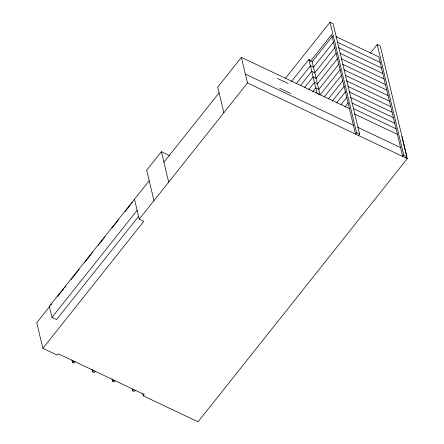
<?xml version="1.0" encoding="UTF-8"?>
<svg xmlns="http://www.w3.org/2000/svg" width="444" height="444" viewBox="0 0 444 444"><rect width="100%" height="100%" fill="white"/><g stroke="black" fill="none" stroke-linecap="round" stroke-linejoin="round"><path stroke-width="0.67" d="M169.53 155.578L161.383 151.72L146.67 170.23L153.974 200.644M349.395 108.53L241.364 57.387L217.721 87.135L223.859 112.715M149.195 180.736L49.356 306.349L52.009 317.405L56.571 319.563L138.689 216.25M163.908 162.227L219.081 92.807M49.989 306.06L36.735 322.744L42.874 348.318L57.332 355.161L58.38 353.84L144.344 394.544L143.29 395.865L198.063 421.8L407.265 158.597L401.953 136.48M50.849 304.989L51.704 303.912M57.714 296.342L63.736 288.772M64.596 287.69L65.457 286.608M71.046 279.576L77.495 271.462M78.355 270.379L79.215 269.297M84.804 262.265L91.253 254.151M92.108 253.069L92.968 251.987M98.13 245.499L105.006 236.846M111.888 228.188L118.764 219.536M125.214 211.422L130.802 204.39M131.663 203.308L132.523 202.225M52.009 317.405L137.135 210.306M42.874 348.318L143.823 221.312L139.261 219.153L247.508 82.961L241.364 57.387M285.248 78.549L330.036 22.2L333.078 23.643L359.629 134.227L358.574 135.548M291.203 81.74L308.902 59.474L309.662 59.835L309.862 60.667L312.143 61.744L320.107 94.922L340.271 69.553M310.622 61.022L331.64 34.582L355.533 134.105L356.582 132.784L330.036 22.2M75.114 361.771L74.065 363.092L72.538 362.371L73.593 361.05M312.143 61.744L332.301 36.38M296.181 83.755L310.428 65.834L313.47 67.277L333.633 41.908M300.533 85.481L311.755 71.362L314.796 72.805L334.959 47.441M304.451 87.751L313.081 76.89L316.122 78.333L336.286 52.969M308.796 89.483L314.408 82.423L317.454 83.861L337.612 58.497M312.715 91.753L315.74 87.951L318.781 89.394L338.939 64.025M95.149 371.256L94.095 372.577L92.574 371.856L93.623 370.535M324.009 97.214L341.597 75.086M328.338 98.962L342.923 80.614M370.313 53.202L377.206 44.528L380.247 45.971L406.793 156.554L405.744 157.875M332.24 101.254L344.25 86.142M115.179 380.736L114.13 382.062L112.61 381.341L113.658 380.02M336.569 103.008L345.576 91.669M340.898 104.756L346.903 97.203M344.799 107.048L348.235 102.731M135.215 390.221L134.16 391.541L132.639 390.825L133.694 389.499M377.206 44.528L403.751 155.111L402.702 156.438L378.81 56.91L335.925 36.608M337.251 42.141L380.136 62.438M338.583 47.669L381.463 67.971M339.91 53.197L382.789 73.499M341.236 58.725L384.116 79.026M342.563 64.258L385.442 84.554M343.889 69.786L386.774 90.088M345.216 75.314L388.1 95.615M346.548 80.841L389.427 101.143M347.874 86.375L390.753 106.671M349.2 91.902L392.08 112.204M350.527 97.43L393.412 117.732M351.853 102.958L394.738 123.26M353.18 108.491L396.065 128.788M320.107 94.922L317.066 93.479L308.902 59.474M354.512 114.019L397.391 134.321M245.382 74.115L353.407 125.258M357.698 127.289L400.577 147.591M356.582 132.784L359.629 134.227M403.751 155.111L406.793 156.554M247.508 82.961L407.265 158.597M277.361 78.383L288.006 83.433M279.753 88.334L290.398 93.384M161.383 151.72L168.687 182.129M134.482 199.245L139.261 219.153M142.685 393.34L143.29 395.865M132.184 388.927L132.639 390.825M111.999 378.81L112.61 381.341M91.969 369.33L92.574 371.856M71.934 359.845L72.538 362.371"/></g></svg>
